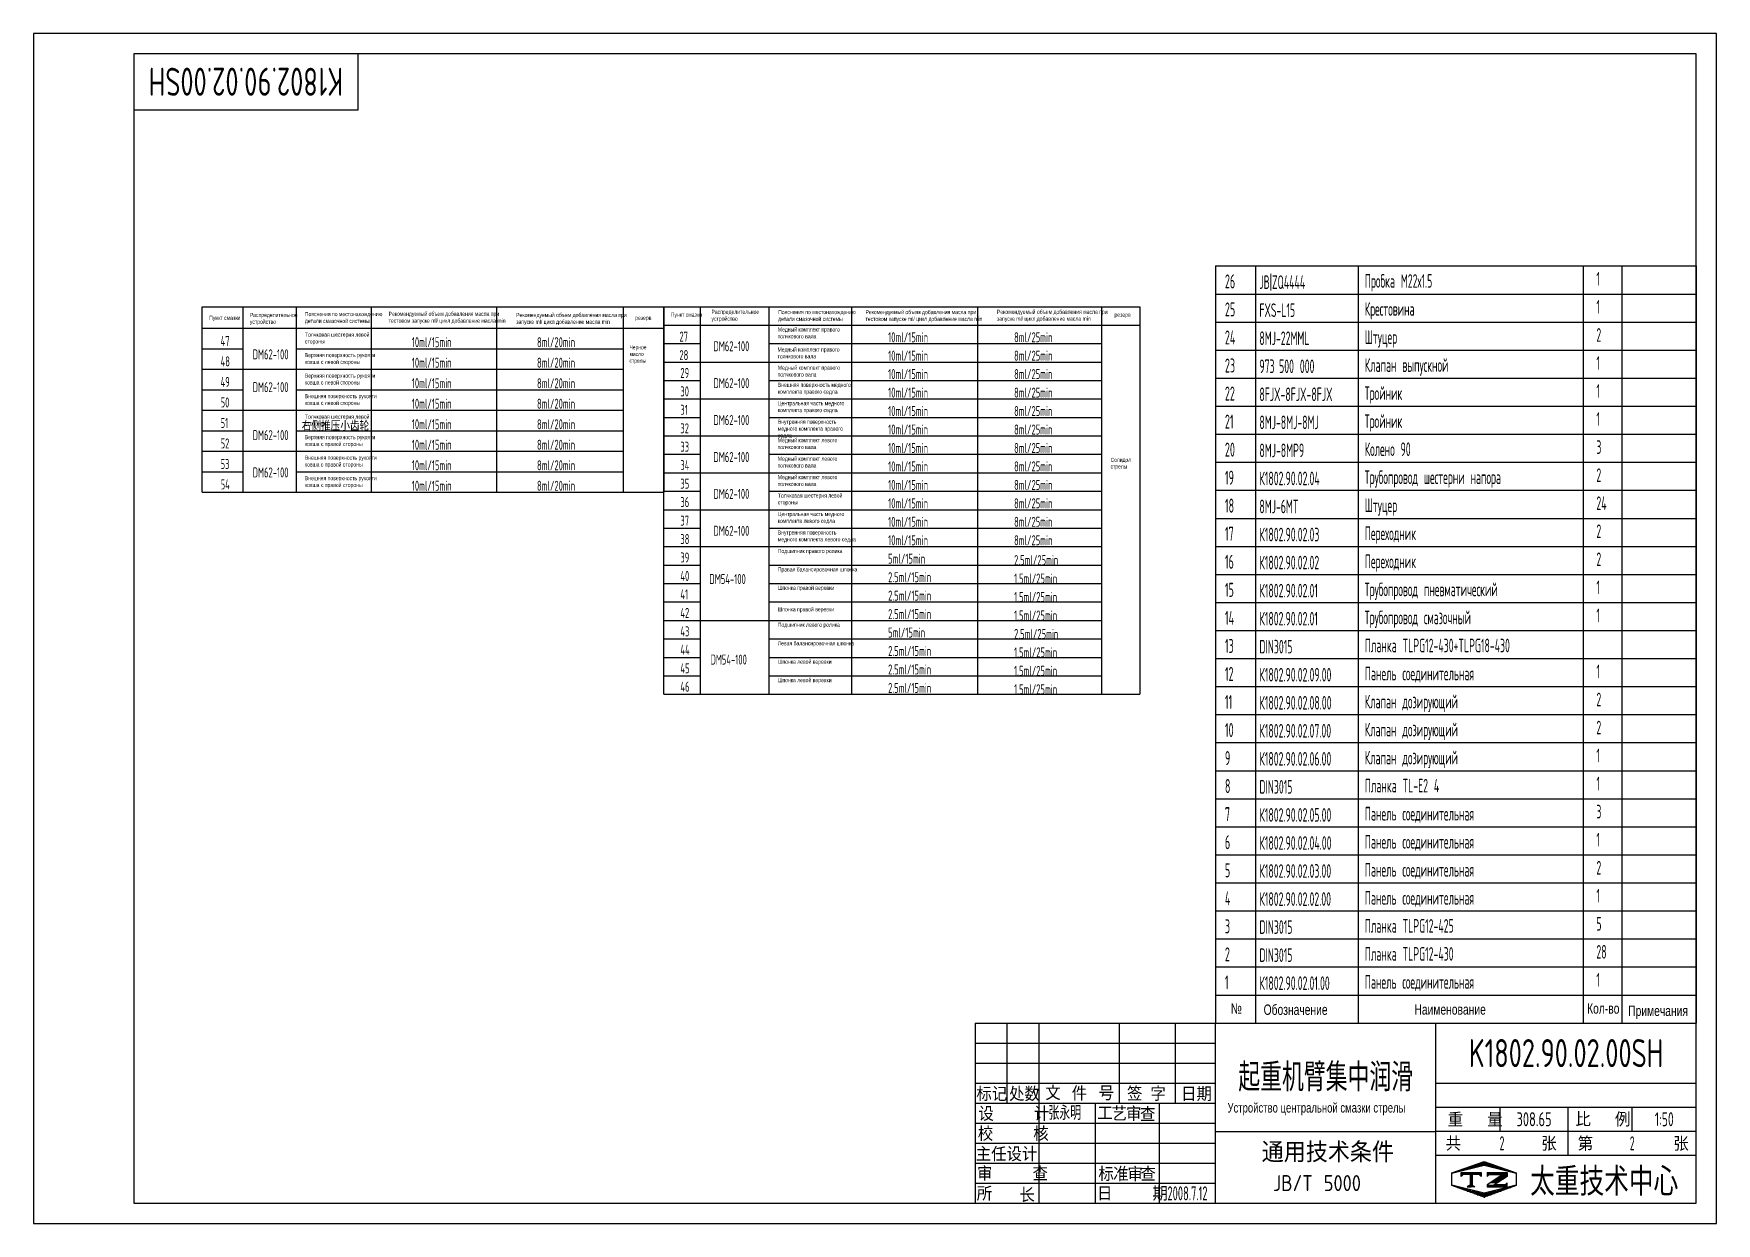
# Model space of a CAD drawing. Header units: millimetres. Extents: x 97 to 21097, y 66 to 14916.
import ezdxf
from ezdxf.enums import TextEntityAlignment as Align

# ---------------------------------------------------------------- set-up
doc = ezdxf.new("R2010")
doc.units = ezdxf.units.MM
doc.header["$LTSCALE"] = 500
doc.header["$MEASUREMENT"] = 0
doc.linetypes.add('F', pattern=[0.75, 0.5, -0.25])
for name, color, linetype in [('01', 7, 'Continuous'), ('02', 1, 'Continuous'), ('04', 2, 'F'), ('11', 3, 'Continuous'), ('THICK', 7, 'Continuous')]:
    doc.layers.add(name, color=color, linetype=linetype)
doc.styles.add('HZLIB', font='TXT.shx', dxfattribs={"width": 0.5, "height": 170})
doc.styles.get("Standard").update_dxf_attribs({"font": 'isocp', "width": 0.707, "bigfont": 'intecad.shx'})

# ---------------------------------------------------------------- blocks, each defined once
blk = doc.blocks.new('*X114')
at = {"color": 0}
for p, q in [((122.34, 4.5), (123.72, 4.5)), ((122.82, 4.8), (123.24, 4.8))]:
    blk.add_line(p, q, dxfattribs=at)
blk = doc.blocks.new('*X113')
at = {"color": 0}
for p, q in [((120.53, 7.8), (125.53, 7.8)), ((120.53, 7.5), (125.53, 7.5)), ((120.53, 7.2), (120.79, 7.2)), ((125.27, 7.2), (125.53, 7.2))]:
    blk.add_line(p, q, dxfattribs=at)
blk = doc.blocks.new('*X112')
at = {"color": 0}
for p, q in [((119.8, 8.4), (120.72, 8.4)), ((120.66, 8.7), (121.92, 8.7)), ((121.52, 9), (123.12, 9)), ((122.38, 9.3), (124.32, 9.3)), ((123.24, 9.6), (125.52, 9.6)), ((124.1, 9.9), (128.52, 9.9)), ((124.97, 10.2), (127.67, 10.2)), ((125.83, 10.5), (126.82, 10.5)), ((127.02, 9.6), (129.37, 9.6)), ((128.22, 9.3), (130.22, 9.3)), ((129.42, 9), (131.07, 9)), ((130.62, 8.7), (131.92, 8.7)), ((131.82, 8.4), (132.77, 8.4)), ((118.22, 7.8), (118.32, 7.8)), ((118.22, 7.5), (118.27, 7.5)), ((118.22, 7.2), (118.27, 7.2)), ((118.22, 6.9), (118.27, 6.9)), ((118.22, 6.6), (118.27, 6.6)), ((118.22, 6.3), (118.27, 6.3)), ((118.22, 6), (118.27, 6)), ((118.22, 5.7), (118.27, 5.7)), ((118.22, 5.4), (118.27, 5.4)), ((118.22, 5.1), (118.27, 5.1)), ((118.22, 4.8), (118.27, 4.8)), ((118.79, 4.5), (119.42, 4.5)), ((118.94, 8.1), (119.52, 8.1)), ((119.61, 4.2), (120.62, 4.2)), ((131.92, 4.2), (132.95, 4.2)), ((133.02, 8.1), (133.62, 8.1)), ((133.12, 4.5), (133.76, 4.5)), ((134.22, 7.8), (134.32, 7.8)), ((134.27, 7.5), (134.32, 7.5)), ((134.27, 7.2), (134.32, 7.2)), ((134.27, 6.9), (134.32, 6.9)), ((134.27, 6.6), (134.32, 6.6)), ((134.27, 6.3), (134.32, 6.3)), ((134.27, 6), (134.32, 6)), ((134.27, 5.7), (134.32, 5.7)), ((134.27, 5.4), (134.32, 5.4)), ((134.27, 5.1), (134.32, 5.1)), ((134.27, 4.8), (134.32, 4.8)), ((120.43, 3.9), (121.82, 3.9)), ((121.26, 3.6), (123.02, 3.6)), ((122.08, 3.3), (124.22, 3.3)), ((122.91, 3), (125.42, 3)), ((123.73, 2.7), (128.89, 2.7)), ((124.55, 2.4), (128.07, 2.4)), ((125.38, 2.1), (127.26, 2.1)), ((126.2, 1.8), (126.45, 1.8)), ((127.12, 3), (129.7, 3)), ((128.32, 3.3), (130.51, 3.3)), ((129.52, 3.6), (131.32, 3.6)), ((130.72, 3.9), (132.14, 3.9))]:
    blk.add_line(p, q, dxfattribs=at)
blk = doc.blocks.new('*X115')
at = {"color": 0}
for p, q in [((127.06, 7.8), (132.06, 7.8)), ((127.06, 7.5), (132.06, 7.5)), ((127.06, 7.2), (127.32, 7.2)), ((127.84, 5.4), (129.64, 5.4)), ((128.3, 5.7), (130.1, 5.7)), ((128.77, 6), (130.57, 6)), ((129.23, 6.3), (131.04, 6.3)), ((129.7, 6.6), (131.51, 6.6)), ((130.16, 6.9), (131.98, 6.9)), ((130.62, 7.2), (132.06, 7.2))]:
    blk.add_line(p, q, dxfattribs=at)
blk = doc.blocks.new('*X116')
at = {"color": 0}
for p, q in [((127.06, 4.8), (132.06, 4.8)), ((127.06, 4.5), (132.06, 4.5)), ((131.84, 5.1), (132.06, 5.1))]:
    blk.add_line(p, q, dxfattribs=at)
blk = doc.blocks.new('headb')
at = {"layer": 'THICK'}
for p, q in [((-180, 45), (-180, 0)), ((-180, 45), (0, 45)), ((-172, 44.98), (-172, 45)), ((-172, 25), (-172, 45)), ((-164, 0), (-164, 45)), ((-144, 25), (-144, 45)), ((-130, 25), (-130, 45)), ((-120, 0), (-120, 45)), ((-65, 0), (-65, 45)), ((0, 0), (0, 45)), ((-180, 30), (-120, 30)), ((-65, 30), (0, 30)), ((-180, 25), (-120, 25)), ((-150, 0), (-150, 25)), ((-134, 0), (-134, 25)), ((-65, 24), (0, 24)), ((-49, 18), (-49, 24)), ((-32, 12), (-32, 24)), ((-16, 18), (-16, 24)), ((-120, 17.93), (-65, 17.93)), ((-65, 18), (0, 18)), ((-65, 12), (0, 12)), ((-180, 0), (0, 0))]:
    blk.add_line(p, q, dxfattribs=at)
at = {"layer": 'THICK', "color": 3}
for p, q in [((-180, 40), (-120, 40)), ((-180, 35), (-120, 35)), ((-180, 20), (-120, 20)), ((-180, 15), (-120, 15)), ((-180, 10), (-120, 10)), ((-61.04, 7.61), (-52.93, 10.43)), ((-60.99, 7.54), (-52.99, 9.54)), ((-52.99, 9.54), (-44.99, 7.54)), ((-52.93, 10.43), (-44.93, 7.61)), ((-180, 5), (-120, 5)), ((-61.04, 4.46), (-61.04, 7.61)), ((-52.93, 1.51), (-61.04, 4.46)), ((-60.99, 4.54), (-60.99, 7.54)), ((-52.99, 2.54), (-60.99, 4.54)), ((-58.73, 6.7), (-58.73, 7.7)), ((-58.73, 7.7), (-53.73, 7.7)), ((-58.23, 7.2), (-58.73, 6.7)), ((-54.23, 7.2), (-58.23, 7.2)), ((-56.23, 4.69), (-57.2, 4.08)), ((-56.45, 7.2), (-56.45, 4.46)), ((-56.23, 7.2), (-56.23, 4.46)), ((-56.23, 4.69), (-55.26, 4.08)), ((-55.98, 7.2), (-55.98, 4.46)), ((-53.73, 6.7), (-54.23, 7.2)), ((-53.73, 7.7), (-53.73, 6.7)), ((-44.99, 4.54), (-52.99, 2.54)), ((-44.93, 4.46), (-52.93, 1.51)), ((-52.2, 7.7), (-52.2, 6.7)), ((-52.2, 7.7), (-47.2, 7.7)), ((-52.2, 6.7), (-51.7, 7.2)), ((-48.26, 7.2), (-52.2, 4.65)), ((-52.2, 4.65), (-52.2, 4.08)), ((-51.7, 7.2), (-48.26, 7.2)), ((-49.76, 5.07), (-50.52, 4.58)), ((-47.7, 4.58), (-50.52, 4.58)), ((-47.2, 6.71), (-49.76, 5.07)), ((-47.2, 5.08), (-47.7, 4.58)), ((-47.2, 7.7), (-47.2, 6.7)), ((-47.2, 4.08), (-47.2, 5.08)), ((-44.99, 7.54), (-44.99, 4.54)), ((-44.93, 7.61), (-44.93, 4.46)), ((-57.2, 4.08), (-56.23, 4.08)), ((-55.26, 4.08), (-56.23, 4.08)), ((-52.2, 4.08), (-47.2, 4.08))]:
    blk.add_line(p, q, dxfattribs=at)
for name in ['*X112', '*X113', '*X114', '*X115', '*X116']:
    blk.add_blockref(name, (-179.26, -0.24), dxfattribs=at)
at = {"insert": (-161.72, 24.32), "char_height": 3.5, "width": 10.6801, "attachment_point": 1}
blk.add_mtext('张永明', dxfattribs=at)
at = {"layer": 'THICK', "color": 3}
for s, height, p in [('\\M+5CEC4', 3.5, (-160.55, 27.69)), ('\\M+5BCFE', 3.5, (-153.97, 27.57)), ('\\M+5BAC5', 3.5, (-147.27, 27.57)), ('\\M+5B1EA\\M+5BCC7', 3.5, (-175.84, 27.44)), ('\\M+5B4A6\\M+5CAFD', 3.5, (-167.69, 27.44)), ('\\M+5C8D5\\M+5C6DA', 3.5, (-124.75, 27.41)), ('\\M+5B9A4', 3.5, (-147.58, 22.5)), ('\\M+5D2D5', 3.5, (-144.03, 22.5)), ('\\M+5C9F3', 3.5, (-140.42, 22.5)), ('\\M+5B2E9', 3.5, (-136.94, 22.36)), ('\\M+5B9B2          \\M+5D5C5', 3.5, (-48.72, 15.02)), ('\\M+5B5DA          \\M+5D5C5', 3.5, (-15.74, 15.02)), ('\\M+5CDA8\\M+5D3C3\\M+5BCBC\\M+5CAF5\\M+5CCF5\\M+5BCFE', 5, (-91.97, 12.99)), ('\\M+5B1EA', 3.5, (-147.32, 7.46)), ('\\M+5D7BC', 3.5, (-143.65, 7.46)), ('\\M+5C9F3', 3.5, (-140.04, 7.46)), ('\\M+5B2E9', 3.5, (-136.84, 7.46)), ('\\M+5CBF9', 3.5, (-177.7, 2.53)), ('\\M+5B3A4', 3.5, (-167.02, 2.21))]:
    blk.add_text(s, height=height, dxfattribs=at).set_placement(p, align=Align.MIDDLE)
for s, p in [('\\M+5C7A9 \\M+5D7D6', (-142.1, 25.56)), ('\\M+5C9E8     \\M+5BCC6', (-179.18, 20.57)), ('\\M+5D6D8   \\M+5C1BF', (-62.07, 19.09)), ('\\M+5B1C8   \\M+5C0FD', (-30.16, 19.17)), ('\\M+5D0A3     \\M+5BACB', (-179.36, 15.59)), ('\\M+5D6F7\\M+5C8CE\\M+5C9E8\\M+5BCC6', (-179.87, 10.5)), ('\\M+5C9F3     \\M+5B2E9', (-179.54, 5.64)), ('\\M+5C8D5     \\M+5C6DA', (-149.6, 0.66))]:
    blk.add_text(s, height=3.5, dxfattribs=at).set_placement(p)
at = {"layer": 'THICK', "color": 3, "width": 0.8}
blk.add_text('\\M+5CCAB\\M+5D6D8\\M+5BCBC\\M+5CAF5\\M+5D6D0\\M+5D0C4', height=7, dxfattribs=at).set_placement((-41.48, 1.9))
at = {"layer": 'THICK', "color": 3, "style": 'HZLIB', "width": 0.8}
blk.add_text('JB/T 5000', height=4, dxfattribs=at).set_placement((-105.63, 3.05))
blk = doc.blocks.new('*U118', base_point=(251.96, 168.31))
at = {"layer": '01'}
for p, q in [((251.96, 168.31), (251.96, 182.31)), ((195.96, 168.31), (251.96, 168.31))]:
    blk.add_line(p, q, dxfattribs=at)
blk = doc.blocks.new('*U119')
at = {"layer": '01'}
for points in [[(415, 292), (25, 292)], [(25, 292), (25, 5)], [(415, 5), (415, 292)], [(25, 5), (415, 5)]]:
    blk.add_lwpolyline(points, dxfattribs=at)
at = {"layer": '02'}
for points in [[(420, 297), (0, 297)], [(0, 297), (0, 0)], [(420, 0), (420, 297)], [(0, 0), (420, 0)]]:
    blk.add_lwpolyline(points, dxfattribs=at)

msp = doc.modelspace()

# ---------------------------------------------------------------- linework, layer by layer
for p, q in [((14847, 12016), (14847, 2566)), ((14847, 12016), (20847, 12016)), ((15347, 12016), (15347, 2566)), ((16628, 12016), (16628, 2566)), ((19434, 12016), (19434, 2566)), ((19919, 12016), (19919, 2566)), ((20847, 12016), (20847, 2566)), ((14847, 11666), (20847, 11666)), ((14847, 11316), (20847, 11316)), ((14847, 10966), (20847, 10966)), ((14847, 10616), (20847, 10616)), ((14847, 10266), (20847, 10266)), ((14847, 9916), (20847, 9916)), ((14847, 9566), (20847, 9566)), ((14847, 9216), (20847, 9216)), ((14847, 8866), (20847, 8866)), ((14847, 8516), (20847, 8516)), ((14847, 8166), (20847, 8166)), ((14847, 7816), (20847, 7816)), ((14847, 7466), (20847, 7466)), ((14847, 7116), (20847, 7116)), ((14847, 6766), (20847, 6766)), ((14847, 6416), (20847, 6416)), ((14847, 6066), (20847, 6066)), ((14847, 5716), (20847, 5716)), ((14847, 5366), (20847, 5366)), ((14847, 5016), (20847, 5016)), ((14847, 4666), (20847, 4666)), ((14847, 4316), (20847, 4316)), ((14847, 3966), (20847, 3966)), ((14847, 3616), (20847, 3616)), ((14847, 3266), (20847, 3266)), ((14847, 2916), (20847, 2916)), ((14847, 2566), (20847, 2566))]:
    msp.add_line(p, q)
at = {"layer": '01', "color": 7, "linetype": 'Continuous', "ltscale": 1.25}
for p, q in [((2199, 9191), (2199, 11508)), ((2199, 11508), (7960, 11508)), ((7960, 11508), (13900, 11508)), ((7960, 6670), (7960, 11508)), ((13900, 11508), (13900, 6670)), ((2199, 11239), (7960, 11239)), ((7960, 11278), (13900, 11278)), ((2199, 9191), (7960, 9191)), ((2199, 9191), (7455, 9191)), ((7960, 6670), (8421, 6670)), ((8421, 6670), (13900, 6670))]:
    msp.add_line(p, q, dxfattribs=at)
at = {"layer": '02', "color": 1, "linetype": 'Continuous', "ltscale": 1.25}
for p, q in [((2711, 9191), (2711, 11508)), ((3372, 11508), (3372, 9191)), ((4309, 11508), (4309, 9191)), ((5873, 11508), (5873, 9191)), ((7455, 11508), (7455, 9191)), ((8421, 6670), (8421, 11508)), ((9274, 11508), (9274, 6670)), ((10305, 11508), (10305, 6670)), ((11877, 11508), (11877, 6670)), ((13425, 11508), (13425, 6670)), ((2199, 11239), (7455, 11239)), ((2199, 10983), (2711, 10983)), ((3372, 10983), (7455, 10983)), ((7960, 11047), (8421, 11047)), ((9274, 11047), (13425, 11047)), ((2199, 10727), (2711, 10727)), ((2711, 10727), (7455, 10727)), ((7960, 10817), (13425, 10817)), ((7960, 10817), (13425, 10817)), ((7960, 10586), (8421, 10586)), ((9274, 10586), (13425, 10586)), ((2199, 10471), (2711, 10471)), ((3372, 10471), (7455, 10471)), ((7960, 10356), (8421, 10356)), ((8421, 10356), (13425, 10356)), ((2199, 10215), (7455, 10215)), ((7960, 10126), (8421, 10126)), ((9274, 10126), (13425, 10126)), ((2199, 9959), (2711, 9959)), ((3372, 9959), (7455, 9959)), ((7960, 9895), (13425, 9895)), ((2199, 9703), (2711, 9703)), ((2711, 9703), (7455, 9703)), ((7960, 9665), (8421, 9665)), ((7960, 9665), (8421, 9665)), ((9274, 9665), (13425, 9665)), ((9274, 9665), (13425, 9665)), ((2199, 9447), (2711, 9447)), ((3372, 9447), (7455, 9447)), ((7960, 9434), (8421, 9434)), ((8421, 9434), (13425, 9434)), ((7960, 9204), (8421, 9204)), ((9274, 9204), (13425, 9204)), ((7960, 8974), (13425, 8974)), ((7960, 8743), (8421, 8743)), ((9274, 8743), (13425, 8743)), ((7960, 8513), (8421, 8513)), ((8421, 8513), (13425, 8513)), ((7960, 8282), (8421, 8282)), ((9274, 8282), (13425, 8282)), ((7960, 8052), (8421, 8052)), ((9274, 8052), (13425, 8052)), ((7960, 7822), (8421, 7822)), ((9274, 7822), (13425, 7822)), ((7960, 7591), (8421, 7591)), ((8421, 7591), (13425, 7591)), ((7960, 7361), (8421, 7361)), ((9274, 7361), (13425, 7361)), ((7960, 7130), (8421, 7130)), ((9274, 7130), (13425, 7130)), ((7960, 6900), (8421, 6900)), ((9274, 6900), (13425, 6900))]:
    msp.add_line(p, q, dxfattribs=at)
at = {"layer": '11', "ltscale": 1.25}
for p, q in [((2199, 11508), (7960, 11508)), ((7960, 11508), (7960, 9191)), ((2199, 9191), (2711, 9191))]:
    msp.add_line(p, q, dxfattribs=at)

# ---------------------------------------------------------------- block references
at = {"xscale": 50, "yscale": 50, "zscale": 50}
msp.add_blockref('headb', (20847, 316), dxfattribs=at)
at = {"layer": '01', "xscale": 50, "yscale": 50, "zscale": 50}
msp.add_blockref('*U119', (97, 66), dxfattribs=at)
at = {"layer": '04', "xscale": 50.00000000000045, "yscale": 50, "zscale": 50}
msp.add_blockref('*U118', (4147, 13966), dxfattribs=at)

# ---------------------------------------------------------------- texts
at = {"style": 'HZLIB', "width": 0.5}
for s, height, p in [('26', 175, (14964, 11736)), ('JB|ZQ4444', 170, (15394, 11729)), ('Пробка М22х1.5', 170, (16708, 11744)), ('1', 170, (19600, 11770)), ('25', 175, (14964, 11386)), ('Крестовина', 170, (16708, 11394)), ('1', 170, (19600, 11420)), ('FXS-L15', 170, (15394, 11379)), ('24', 175, (14964, 11036)), ('8MJ-22MML', 170, (15394, 11029)), ('Штуцер', 170, (16708, 11044)), ('2', 170, (19600, 11070)), ('23', 175, (14964, 10686)), ('973\xa0500 000', 170, (15394, 10679)), ('Клапан выпускной', 170, (16708, 10694)), ('1', 170, (19600, 10720)), ('22', 175, (14964, 10336)), ('Тройник', 170, (16708, 10344)), ('1', 170, (19600, 10370)), ('8FJX-8FJX-8FJX', 170, (15394, 10329)), ('21', 175, (14964, 9986)), ('8MJ-8MJ-8MJ', 170, (15394, 9979)), ('Тройник', 170, (16708, 9994)), ('1', 170, (19600, 10020)), ('20', 175, (14964, 9636)), ('8MJ-8MP9', 170, (15394, 9629)), ('Колено 90', 170, (16708, 9644)), ('3', 170, (19600, 9670)), ('19', 175, (14964, 9286)), ('Трубопровод шестерни напора', 170, (16708, 9294)), ('2', 170, (19600, 9320)), ('К1802.90.02.04', 170, (15394, 9279)), ('18', 175, (14964, 8936)), ('8MJ-6MT', 170, (15394, 8929)), ('Штуцер', 170, (16708, 8944)), ('24', 170, (19600, 8970)), ('17', 175, (14964, 8586)), ('К1802.90.02.03', 170, (15394, 8579)), ('Переходник', 170, (16708, 8594)), ('2', 170, (19600, 8620)), ('16', 175, (14964, 8236)), ('Переходник', 170, (16708, 8244)), ('2', 170, (19600, 8270)), ('К1802.90.02.02', 170, (15394, 8229)), ('15', 175, (14964, 7886)), ('К1802.90.02.01', 170, (15394, 7879)), ('Трубопровод пневматический', 170, (16708, 7894)), ('1', 170, (19600, 7920)), ('14', 175, (14964, 7536)), ('К1802.90.02.01', 170, (15394, 7529)), ('Трубопровод смазочный', 170, (16708, 7544)), ('1', 170, (19600, 7570)), ('13', 175, (14964, 7186)), ('Планка TLPG12-430+TLPG18-430', 170, (16708, 7194)), ('DIN3015', 170, (15394, 7179)), ('12', 175, (14964, 6836)), ('К1802.90.02.09.00', 170, (15394, 6829)), ('Панель соединительная', 170, (16708, 6844)), ('1', 170, (19600, 6870)), ('11', 175, (14964, 6486)), ('К1802.90.02.08.00', 170, (15394, 6479)), ('Клапан дозирующий', 170, (16708, 6494)), ('2', 170, (19600, 6520)), ('10', 175, (14964, 6136)), ('Клапан дозирующий', 170, (16708, 6144)), ('2', 170, (19600, 6170)), ('К1802.90.02.07.00', 170, (15394, 6129)), ('9', 175, (14964, 5786)), ('К1802.90.02.06.00', 170, (15394, 5779)), ('Клапан дозирующий', 170, (16708, 5794)), ('1', 170, (19600, 5820)), ('8', 175, (14964, 5436)), ('DIN3015', 170, (15394, 5429)), ('Планка TL-E2 4', 170, (16708, 5444)), ('1', 170, (19600, 5470)), ('7', 175, (14964, 5086)), ('Панель соединительная', 170, (16708, 5094)), ('3', 170, (19600, 5120)), ('К1802.90.02.05.00', 170, (15394, 5079)), ('6', 175, (14964, 4736)), ('К1802.90.02.04.00', 170, (15394, 4729)), ('Панель соединительная', 170, (16708, 4744)), ('1', 170, (19600, 4770)), ('5', 175, (14964, 4386)), ('К1802.90.02.03.00', 170, (15394, 4379)), ('Панель соединительная ', 170, (16708, 4394)), ('2', 170, (19600, 4420)), ('4', 175, (14964, 4036)), ('Панель соединительная ', 170, (16708, 4044)), ('1', 170, (19600, 4070)), ('К1802.90.02.02.00', 170, (15394, 4029)), ('3', 175, (14964, 3686)), ('DIN3015', 170, (15394, 3679)), ('Планка TLPG12-425', 170, (16708, 3694)), ('5', 170, (19600, 3720)), ('2', 175, (14964, 3336)), ('DIN3015', 170, (15394, 3329)), ('Планка TLPG12-430', 170, (16708, 3344)), ('28', 170, (19600, 3370)), ('1', 175, (14964, 2986)), ('Панель соединительная', 170, (16708, 2994)), ('1', 170, (19600, 3020)), ('К1802.90.02.01.00', 170, (15394, 2979))]:
    msp.add_text(s, height=height, dxfattribs=at).set_placement(p)
at = {"layer": '01', "attachment_point": 1}
for s, insert, char_height, width in [('{\\fArial|b0|i0|c204|p34;\\C3;Пункт смазки}', (2288, 11394), 51.2, 443.55), ('{\\fArial|b0|i0|c204|p34;\\C3;Распределительное устройство}', (2795, 11430), 51.2, 443.55), ('{\\fArial|b0|i0|c204|p34;\\C3;Пояснения по местонахождению детали смазочной системы}', (3482, 11441), 51.2, 790.39), ('{\\fArial|b0|i0|c204|p34;\\C3;Рекомендуемый объем добавления масла при тестовом запуске ml/ цикл добавление масла min}', (4527, 11444), 51.2, 1187.8), ('{\\fArial|b0|i0|c204|p34;\\C3;Рекомендуемый объем добавления масла при запуске ml/ цикл добавление масла min}', (6119, 11430), 51.2, 1116.68), ('{\\fArial|b0|i0|c204|p34;\\C3;резерв}', (7604, 11394), 51.2, 443.55), ('{\\fArial|b0|i0|c204|p34;\\C3;Пункт смазки}', (8049, 11433), 51.2, 443.55), ('{\\fArial|b0|i0|c204|p34;\\C3;Распределительное устройство}', (8556, 11469), 51.2, 443.55), ('{\\fArial|b0|i0|c204|p34;\\C3;Пояснения по местонахождению детали смазочной системы}', (9388, 11466), 51.2, 790.39), ('{\\fArial|b0|i0|c204|p34;\\C3;Рекомендуемый объем добавления масла при тестовом запуске ml/ цикл добавление масла min}', (10478, 11466), 51.2, 1187.8), ('{\\fArial|b0|i0|c204|p34;\\C3;Рекомендуемый объем добавления масла при запуске ml/ цикл добавление масла min}', (12119, 11469), 51.2, 1116.68), ('{\\fArial|b0|i0|c204|p34;\\C3;резерв}', (13585, 11433), 51.2, 443.55), ('{\\fArial|b0|i0|c204|p34;\\C3;Толчковая шестерня левой стороны}', (3482, 11185), 51.2, 790.39), ('{\\fArial|b0|i0|c204|p34;\\C3;Медный комплект правого толчкового вала}', (9384, 11249), 51.2, 790.39), ('{\\fArial|b0|i0|c204|p34;\\C3;Верхняя поверхность рукояти ковша с левой стороны}', (3482, 10929), 51.2, 790.39), ('{\\fArial|b0|i0|c204|p34;\\C3;Черное масло стрелы}', (7533, 11026), 50, 286.99), ('{\\fArial|b0|i0|c204|p34;\\C3;Медный комплект правого толчкового вала}', (9380, 10999), 51.2, 790.39), ('{\\fArial|b0|i0|c204|p34;\\C3;Медный комплект правого толчкового вала}', (9385, 10772), 51.2, 790.39), ('{\\fArial|b0|i0|c204|p34;\\C3;Верхняя поверхность рукояти ковша с левой стороны}', (3482, 10673), 51.2, 790.39), ('{\\fArial|b0|i0|c204|p34;\\C3;Внешняя поверхность медного комплекта правого седла}', (9384, 10558), 51.2, 790.39), ('{\\fArial|b0|i0|c204|p34;\\C3;Внешняя поверхность рукояти ковша с левой стороны}', (3482, 10417), 51.2, 790.39), ('{\\fArial|b0|i0|c204|p34;\\C3;Центральная часть медного комплекта правого седла}', (9384, 10328), 51.2, 790.39), ('{\\fArial|b0|i0|c204|p34;\\C3;Толчковая шестерня левой стороны}', (3482, 10161), 51.2, 790.39), ('{\\fArial|b0|i0|c204|p34;\\C3;Внутренняя поверхность медного комплекта правого седла}', (9384, 10097), 51.2, 790.39), ('{\\fArial|b0|i0|c204|p34;\\C3;Верхняя поверхность рукояти ковша с правой стороны}', (3482, 9905), 51.2, 790.39), ('{\\fArial|b0|i0|c204|p34;\\C3;Медный комплект левого толчкового вала}', (9384, 9867), 51.2, 790.39), ('{\\fArial|b0|i0|c204|p34;\\C3;Внешняя поверхность рукояти ковша с правой стороны}', (3482, 9649), 51.2, 790.39), ('{\\fArial|b0|i0|c204|p34;\\C3;Медный комплект левого толчкового вала}', (9384, 9636), 51.2, 790.39), ('{\\fArial|b0|i0|c204|p34;\\C3;Солидол стрелы}', (13537, 9621), 50, 286.99), ('{\\fArial|b0|i0|c204|p34;\\C3;Внешняя поверхность рукояти ковша с правой стороны}', (3482, 9393), 51.2, 790.39), ('{\\fArial|b0|i0|c204|p34;\\C3;Медный комплект левого толчкового вала}', (9384, 9406), 51.2, 790.39), ('{\\fArial|b0|i0|c204|p34;\\C3;Толчковая шестерня левой стороны}', (9384, 9176), 51.2, 790.39), ('{\\fArial|b0|i0|c204|p34;\\C3;Центральная часть медного комплекта левого седла}', (9384, 8945), 51.2, 790.39), ('{\\fArial|b0|i0|c204|p34;\\C3;Внутренняя поверхность медного комплекта левого седла}', (9384, 8715), 51.2, 790.39), ('{\\fArial|b0|i0|c204|p34;\\C3;Подшипник правого ролика}', (9384, 8484), 51.2, 790.39), ('{\\fArial|b0|i0|c204|p34;\\C3;Правая балансировочная шпонка}', (9384, 8254), 51.2, 790.39), ('{\\fArial|b0|i0|c204|p34;\\C3;Шпонка правой веревки}', (9384, 8024), 51.2, 790.39), ('{\\fArial|b0|i0|c204|p34;\\C3;Шпонка правой веревки}', (9382, 7756), 51.2, 790.39), ('{\\fArial|b0|i0|c204|p34;\\C3;Подшипник левого ролика}', (9384, 7563), 51.2, 790.39), ('{\\fArial|b0|i0|c204|p34;\\C3;Левая балансировочная шпонка}', (9384, 7332), 51.2, 790.39), ('{\\fArial|b0|i0|c204|p34;\\C3;Шпонка левой веревки}', (9384, 7102), 51.2, 790.39), ('{\\fArial|b0|i0|c204|p34;\\C3;Шпонка левой веревки}', (9384, 6872), 51.2, 790.39), ('{\\fArial|b0|i0|c204|p34;\\C3;Устройство центральной смазки стрелы}', (14996, 1569), 120, 2256.48)]:
    msp.add_mtext(s, dxfattribs=dict(at, insert=insert, char_height=char_height, width=width))
at = {"layer": '02', "char_height": 130, "attachment_point": 1}
for s, insert in [('{\\fArial|b0|i0|c204|p34;\\C0;№}', (15037, 2813)), ('{\\fArial|b0|i0|c204|p34;\\C0;Обозначение}', (15447, 2798)), ('{\\fArial|b0|i0|c204|p34;\\C0;Наименование}', (17329, 2801)), ('{\\fArial|b0|i0|c204|p34;\\C0;Кол-во}', (19484, 2813)), ('{\\fArial|b0|i0|c204|p34;\\C0;Примечания}', (19997, 2784))]:
    msp.add_mtext(s, dxfattribs=dict(at, insert=insert))
at = {"layer": '11', "width": 0.696351}
msp.add_text('K1802.90.02.00SH', height=350, rotation=180, dxfattribs=at).set_placement((3960, 14491), (1533, 14491), align=Align.FIT)
at = {"layer": '11', "ltscale": 1.25, "width": 0.688115}
for s, p in [('47', (2430, 11018)), ('27', (8156, 11072)), ('10ml/15min', (10761, 11064)), ('8ml/25min', (12333, 11064)), ('DM62-100', (2830, 10850)), ('10ml/15min', (4816, 11002)), ('8ml/20min', (6379, 11002)), ('28', (8156, 10841)), ('DM62-100', (8581, 10952)), ('10ml/15min', (10761, 10834)), ('8ml/25min', (12333, 10834)), ('48', (2430, 10762)), ('10ml/15min', (4816, 10746)), ('8ml/20min', (6379, 10746)), ('29', (8168, 10619)), ('10ml/15min', (10761, 10604)), ('8ml/25min', (12333, 10604)), ('49', (2430, 10506)), ('DM62-100', (2830, 10441)), ('10ml/15min', (4816, 10490)), ('8ml/20min', (6379, 10490)), ('30', (8168, 10388)), ('DM62-100', (8581, 10491)), ('50', (2430, 10250)), ('10ml/15min', (4816, 10234)), ('8ml/20min', (6379, 10234)), ('10ml/15min', (10761, 10373)), ('8ml/25min', (12333, 10373)), ('51', (2430, 9994)), ('\\M+5D3D2\\M+5B2E0\\M+5CDC6\\M+5D1B9\\M+5D0A1\\M+5B3DD\\M+5C2D6', (3442, 9959)), ('10ml/15min', (4816, 9978)), ('8ml/20min', (6379, 9978)), ('31', (8168, 10158)), ('DM62-100', (8581, 10030)), ('10ml/15min', (10761, 10143)), ('8ml/25min', (12333, 10143)), ('DM62-100', (2830, 9842)), ('32', (8168, 9927)), ('10ml/15min', (10761, 9912)), ('8ml/25min', (12333, 9912)), ('52', (2430, 9738)), ('10ml/15min', (4816, 9722)), ('8ml/20min', (6379, 9722)), ('33', (8168, 9697)), ('DM62-100', (8581, 9569)), ('10ml/15min', (10761, 9682)), ('8ml/25min', (12333, 9682)), ('53', (2430, 9482)), ('DM62-100', (2830, 9376)), ('10ml/15min', (4816, 9466)), ('8ml/20min', (6379, 9466)), ('34', (8168, 9467)), ('10ml/15min', (10761, 9452)), ('8ml/25min', (12333, 9452)), ('54', (2430, 9226)), ('10ml/15min', (4816, 9210)), ('8ml/20min', (6379, 9210)), ('35', (8168, 9236)), ('10ml/15min', (10761, 9221)), ('8ml/25min', (12333, 9221)), ('36', (8168, 9006)), ('DM62-100', (8581, 9109)), ('10ml/15min', (10761, 8991)), ('8ml/25min', (12333, 8991)), ('37', (8168, 8775)), ('10ml/15min', (10761, 8760)), ('8ml/25min', (12333, 8760)), ('38', (8168, 8545)), ('DM62-100', (8581, 8648)), ('10ml/15min', (10761, 8530)), ('8ml/25min', (12333, 8530)), ('39', (8168, 8315)), ('5ml/15min', (10761, 8300)), ('2.5ml/25min', (12333, 8282)), ('40', (8168, 8084)), ('2.5ml/15min', (10761, 8069)), ('DM54-100', (8531, 8046)), ('1.5ml/25min', (12333, 8052)), ('41', (8168, 7854)), ('2.5ml/15min', (10761, 7839)), ('1.5ml/25min', (12333, 7822)), ('42', (8168, 7623)), ('2.5ml/15min', (10761, 7608)), ('1.5ml/25min', (12333, 7591)), ('43', (8168, 7393)), ('5ml/15min', (10761, 7378)), ('2.5ml/25min', (12333, 7361)), ('44', (8168, 7163)), ('DM54-100', (8544, 7041)), ('2.5ml/15min', (10761, 7148)), ('1.5ml/25min', (12333, 7130)), ('45', (8168, 6932)), ('2.5ml/15min', (10761, 6917)), ('1.5ml/25min', (12333, 6900)), ('46', (8168, 6702)), ('2.5ml/15min', (10761, 6687)), ('1.5ml/25min', (12333, 6670))]:
    msp.add_text(s, height=125, dxfattribs=at).set_placement(p)
at = {"layer": '11'}
for s, height, width, p, p2 in [('K1802.90.02.00SH', 350, 0.696351, (18008, 2016), (20435, 2016)), ('\\M+5C6F0\\M+5D6D8\\M+5BBFA\\M+5B1DB\\M+5BCAF\\M+5D6D0\\M+5C8F3\\M+5BBAC', 350, 0.704779, (15131, 1714), (17313, 1714)), ('308.65', 175, 0.678271, (18603, 1278), (19041, 1278)), ('1:50', 175, 0.655288, (20329, 1278), (20565, 1278)), ('2', 175, 0.562593, (18392, 978), (18452, 978)), ('2', 175, 0.562593, (20017, 978), (20077, 978)), ('2008.7.12', 175, 0.54839, (14247, 353), (14747, 353))]:
    msp.add_text(s, height=height, dxfattribs=dict(at, width=width)).set_placement(p, p2, align=Align.FIT)

doc.saveas('drawing.dxf')
